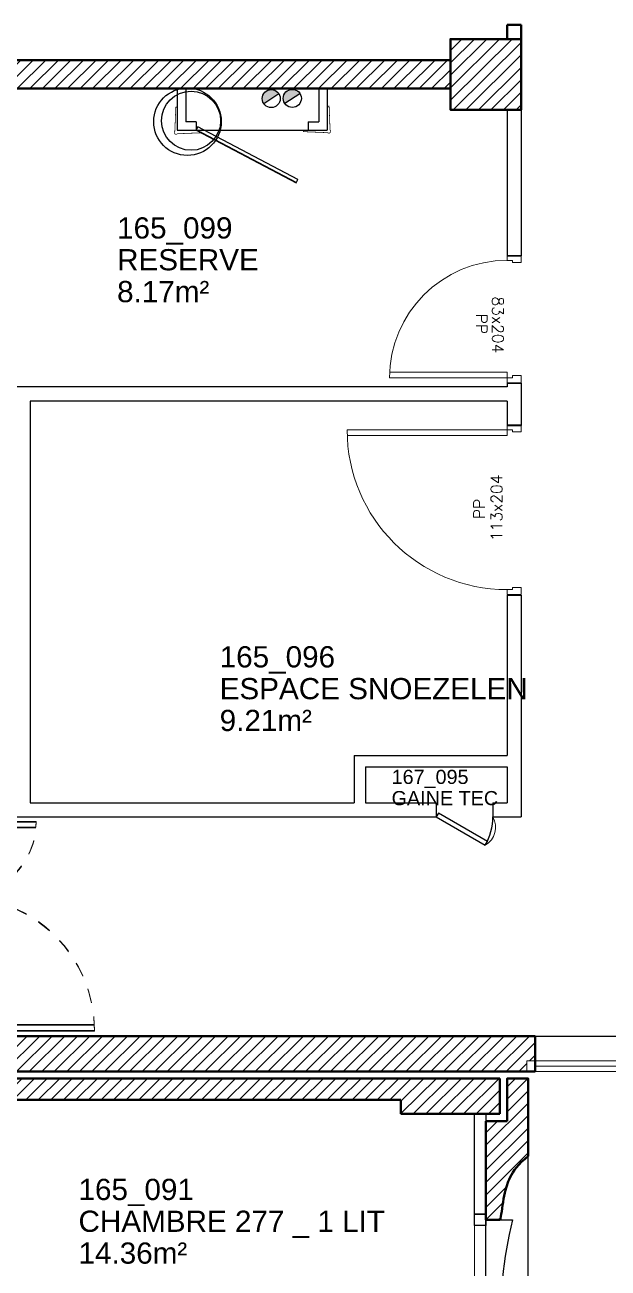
# Model space of a CAD drawing. Header units: millimetres. Extents: x -11 to 211, y -5 to 120.
# Drawn here: x 163.74 to 167.86, y 91.31 to 100.1 of the extents above; entities that cross this region are included whole.
import ezdxf
from ezdxf.enums import TextEntityAlignment as Align

# ---------------------------------------------------------------- set-up
doc = ezdxf.new("R2010")
doc.units = ezdxf.units.MM
doc.header["$LTSCALE"] = 0.1
doc.header["$MEASUREMENT"] = 0
doc.linetypes.add('CACHÉ', pattern=[0.25, 0.125, -0.125])
doc.linetypes.add('CONTINU', pattern=[0])
doc.layers.get('0').update_dxf_attribs({"linetype": 'CONTINUOUS'})
for name, color, linetype in [('A_AGENC', 204, 'CONTINUOUS'), ('A_Etiqu_Gaine', 8, 'CONTINUOUS'), ('A_Etiqu_Gaine_ancien', 8, 'CONTINUOUS'), ('A_Etiqu_Gaine_code', 8, 'CONTINUOUS'), ('A_Etiqu_Local', 8, 'CONTINUOUS'), ('A_HACH_STRUC', 7, 'CONTINUOUS'), ('A_MUR_CLOIS', 7, 'CONTINU'), ('A_MURS_ALÈG', 7, 'CONTINU'), ('A_MURS_CLOI', 7, 'CONTINUOUS'), ('PLAN01', 7, 'CONTINUOUS'), ("Protection d'angle", 7, 'CONTINUOUS')]:
    doc.layers.add(name, color=color, linetype=linetype)
for name, color, linetype, lineweight in [('A_CHASS', 4, 'CONTINU', 0), ('A_MURS_STRU', 7, 'CONTINU', 40), ('A_PORT', 8, 'CONTINUOUS', 0), ('A_PORTE', 8, 'CONTINU', 0)]:
    doc.layers.add(name, color=color, linetype=linetype, lineweight=lineweight)
doc.styles.add('Attribut', font='arial.ttf')
doc.styles.add('ROMANS8', font='romans8', dxfattribs={"height": 10})

# ---------------------------------------------------------------- blocks, each defined once
blk = doc.blocks.new("Protection d'angle")
at = {"layer": "Protection d'angle", "color": 7}
blk.add_lwpolyline([(-0.007, 0.352, 0, 0, 0), (-0.007, 0.153, 0, 0, 0), (0, 0.153, 0, 0, 0), (0, 0.142, 0, 0, 0), (-0.007, 0.142, 0, 0, 0), (-0.007, 0.037, 0, 0, 0), (0.004, 0.007, 0, 0, -0.490349), (0.006, -0.006, 0, 0, -0.490349), (-0.007, -0.004, 0, 0, 0), (-0.037, 0.007, 0, 0, 0), (-0.142, 0.007, 0, 0, 0), (-0.142, 0, 0, 0, 0), (-0.153, 0, 0, 0, 0), (-0.153, 0.007, 0, 0, 0), (-0.352, 0.007, 0.01, 0.01, 0), (-0.358, 0.007, 0.01, 0.01, 1), (-0.358, -0.002, 0.01, 0.01, 0), (-0.019, -0.016, 0.01, 0.01, 0.413602), (0.016, -0.016, 0.01, 0.01, 0.414214), (0.016, 0.019, 0.01, 0.01, 0), (0.002, 0.358, 0.01, 0.01, 1), (-0.007, 0.358, 0.01, 0.01, 0), (-0.007, 0.352, 0, 0, 0)], format="xyseb", dxfattribs=at)
blk = doc.blocks.new('A_Etiqu_Local')
at = {"style": 'Attribut', "flags": 1}
for tag, p in [('CODE_HOPITAL', (-0.4463, 1.632)), ('CODE_SITE', (-0.4463, 1.407)), ('CODE_BATIMENT', (-0.4463, 1.182)), ('CODE_SECTEUR', (-0.4463, 0.957)), ('CODE_ETAGE', (-0.4463, 0.732)), ('NOM_NORMALISE', (-0.4463, -0.843)), ('SECTEUR_ACTIVITE', (-0.4463, -1.068)), ('SOUS_SECTEUR_ACTIVITE', (-0.4463, -1.293)), ('VOLUME', (-0.4463, -1.518)), ('SERVICE', (-0.4463, -1.743)), ('CODE_UG', (-0.4463, -1.968)), ('CODE_UA', (-0.4463, -2.193)), ('CODE_POLE', (-0.4463, -2.418)), ('OCCUPANT_EXTERNE', (-0.4463, -2.643)), ('DISPONIBILITE', (-0.4463, -2.868)), ('ACCES_HANDICAPES', (-0.4463, -3.093)), ('NATURE_SOL', (-0.4463, -3.318)), ('RISQUE_LABORATOIRE', (-0.4463, -3.543)), ('AMIANTE', (-0.4463, -3.768))]:
    blk.add_attdef(tag, p, '', height=0.15, dxfattribs=at)
at = {"layer": 'A_Etiqu_Local', "style": 'Attribut'}
for tag, p in [('CODE_PIECE', (-0.4463, 0.282)), ('NOM_USAGE', (-0.4463, 0.057)), ('SURFACE', (-0.4463, -0.168))]:
    blk.add_attdef(tag, p, '', height=0.15, dxfattribs=at)
blk = doc.blocks.new('A_Etiqu_Gaine')
at = {"style": 'Attribut', "flags": 1}
for tag, p in [('CODE_HOPITAL', (-0.4323, 0.8651)), ('CODE_SITE', (-0.4323, 0.7151)), ('CODE_BATIMENT', (-0.4323, 0.5651)), ('CODE_SECTEUR', (-0.4323, 0.4151)), ('CODE_ETAGE', (-0.4323, 0.2651)), ('NOM_NORMALISE', (-0.4323, -0.3349)), ('SECTEUR_ACTIVITE', (-0.4323, -0.4849)), ('SOUS_SECTEUR_ACTIVITE', (-0.4323, -0.6349)), ('SURFACE', (-0.4323, -0.7849)), ('CODE_UG', (-0.4323, -0.9349)), ('CODE_POLE', (-0.4323, -1.0849)), ('AMIANTE', (-0.4323, -1.2349))]:
    blk.add_attdef(tag, p, '', height=0.1, dxfattribs=at)
at = {"layer": 'A_Etiqu_Gaine', "style": 'Attribut'}
blk.add_attdef('NOM_USAGE', (-0.4323, -0.1849), '', height=0.1, dxfattribs=at)
at = {"layer": 'A_Etiqu_Gaine_ancien', "style": 'Attribut'}
blk.add_attdef('CODE_PIECE_ANCIEN', (-0.4323, 0.1151), '', height=0.1, dxfattribs=at)
at = {"layer": 'A_Etiqu_Gaine_code', "style": 'Attribut'}
blk.add_attdef('CODE_PIECE', (-0.4323, -0.0349), '', height=0.1, dxfattribs=at)
blk = doc.blocks.new('-P175bt10')
at = {"layer": 'A_PORT', "linetype": 'Continuous'}
for p, q in [((0.0408, 1.1675), (0.0408, 0.1)), ((0.0875, 1.1665), (0.0875, 0.1)), ((1.6625, 0.699), (1.6625, 0.1)), ((1.7092, 0.7008), (1.7092, 0.1)), ((0, 0.1), (0, 0)), ((0, 0.1), (0.0408, 0.1)), ((0.0408, 0.1), (0.0875, 0.1)), ((0.0408, 0.1), (0.0408, 0.0533)), ((0.0408, -0.9675), (0.0408, 0.1)), ((0.0875, -0.9665), (0.0875, 0.1)), ((1.6625, 0.1), (1.7092, 0.1)), ((1.6625, -0.499), (1.6625, 0.1)), ((1.7092, 0.1), (1.7092, 0.0533)), ((1.75, 0.1), (1.7092, 0.1)), ((1.7092, -0.5008), (1.7092, 0.1)), ((1.75, 0.1), (1.75, 0))]:
    blk.add_line(p, q, dxfattribs=at)
at = {"layer": 'A_PORT'}
for p, q in [((0, 0), (0.0875, 0)), ((1.75, 0), (1.6625, 0))]:
    blk.add_line(p, q, dxfattribs=at)
at = {"layer": 'A_PORT', "linetype": 'Continuous'}
for centre, radius, start, end in [((0.0408, 0.1), 1.0675, 0, 90), ((1.7092, 0.1), 0.6008, 90, 180)]:
    blk.add_arc(centre, radius, start, end, dxfattribs=at)
at = {"layer": 'A_PORT', "linetype": 'CACHÉ'}
for centre, radius, start, end in [((0.0408, 0.1), 1.0675, 270, 0), ((1.7092, 0.1), 0.6008, 180, 270)]:
    blk.add_arc(centre, radius, start, end, dxfattribs=at)
at = {"layer": 'A_PORT', "linetype": 'Continuous', "style": 'ROMANS8'}
for tag, p in [('PCF', (0.5371, 0.2448)), ('175X204', (0.5272, 0.1021))]:
    blk.add_attdef(tag, text='', height=0.0933, dxfattribs=at).set_placement(p, align=Align.CENTER)
blk = doc.blocks.new('P80bt10')
for p, q in [((0.035, 0.93), (0.035, 0.1)), ((0.075, 0.929), (0.075, 0.1)), ((0, 0.1), (0, 0)), ((0, 0.1), (0.035, 0.1)), ((0.035, 0.1), (0.075, 0.1)), ((0.035, 0.1), (0.035, 0.06)), ((0.865, 0.1), (0.865, 0.06)), ((0.9, 0.1), (0.865, 0.1)), ((0.9, 0.1), (0.9, 0)), ((0, 0), (0.05, 0)), ((0.035, 0.06), (0.05, 0.06)), ((0.05, 0.06), (0.05, 0)), ((0.865, 0.06), (0.85, 0.06)), ((0.85, 0.06), (0.85, 0)), ((0.9, 0), (0.85, 0))]:
    blk.add_line(p, q)
blk.add_arc((0.035, 0.1), 0.83, 0, 90)
at = {"style": 'ROMANS8'}
for tag, p in [('DEF', (0.4163, 0.239)), ('DIM', (0.4087, 0.1245))]:
    blk.add_attdef(tag, text='', height=0.08, dxfattribs=at).set_placement(p, align=Align.CENTER)
blk = doc.blocks.new('BATI-10')
for p, q in [((0, 0.1), (0, 0)), ((0, 0.1), (0.035, 0.1)), ((0.035, 0.1), (0.035, 0.06)), ((0, 0), (0.05, 0)), ((0.035, 0.06), (0.05, 0.06)), ((0.05, 0.06), (0.05, 0))]:
    blk.add_line(p, q)
blk = doc.blocks.new('P110bt10')
for p, q in [((0.035, 1.23), (0.035, 0.1)), ((0.075, 1.2293), (0.075, 0.1)), ((0.035, 0.1), (0.075, 0.1))]:
    blk.add_line(p, q)
blk.add_arc((0.035, 0.1), 1.13, 0, 90)
blk.add_blockref('BATI-10', (0, 0))
at = {"xscale": -1}
blk.add_blockref('BATI-10', (1.2, 0), dxfattribs=at)
at = {"style": 'ROMANS8'}
for tag, p in [('DEF', (0.5949, 0.2559)), ('DIM', (0.5864, 0.1335))]:
    blk.add_attdef(tag, text='', height=0.08, dxfattribs=at).set_placement(p, align=Align.CENTER)

msp = doc.modelspace()

# ---------------------------------------------------------------- hatches: boundary and pattern name
at = {"layer": 'A_HACH_STRUC'}
h = msp.add_hatch(dxfattribs=at)
h.set_pattern_fill('ANSI31', color=8, scale=0.5, angle=359.76959, style=0)
h.paths.add_polyline_path([(160.0499, 113.8961), (159.5499, 113.8961), (159.5499, 114.3961), (160.0499, 114.3961)])
h.paths.add_polyline_path([(159.2999, 106.6962), (159.2999, 107.1962), (160.0499, 107.1962), (160.0499, 106.6962)])
h.paths.add_polyline_path([(167.2499, 106.6962), (166.7499, 106.6962), (166.7499, 107.1962), (167.2499, 107.1962)])
h.paths.add_polyline_path([(152.8499, 77.8962), (152.3499, 77.8962), (152.3499, 78.3962), (152.8499, 78.3962)])
h.paths.add_polyline_path([(159.5499, 77.8962), (159.3999, 77.8962), (159.3999, 78.3962), (160.0499, 78.3962), (160.0499, 77.8962)], flags=16)
h.paths.add_polyline_path([(174.4499, 107.1962), (174.4499, 106.6962), (173.9499, 106.6962), (173.9499, 107.1962)])
h.paths.add_polyline_path([(174.4499, 99.9962), (173.9499, 99.9962), (173.9499, 99.4962), (174.4499, 99.4962)])
h.paths.add_polyline_path([(159.4501, 92.3962), (159.4501, 92.6462), (160.1999, 92.6462), (160.1999, 92.3962)], flags=17)
h.paths.add_polyline_path([(159.4501, 92.3962), (159.4501, 92.6462)], flags=16)
h.paths.add_polyline_path([(159.4501, 92.9462), (159.4501, 92.6962)], flags=16)
h.paths.add_polyline_path([(159.4501, 92.9462), (159.4501, 92.6962), (160.1999, 92.6962), (160.1999, 92.9462)], flags=17)
h.paths.add_polyline_path([(160.0499, 85.5962), (160.0499, 85.0962), (159.5499, 85.0962), (159.5499, 85.5962)], flags=17)
h.paths.add_polyline_path([(152.8499, 85.5962), (152.8499, 85.0962), (152.3499, 85.0962), (152.3499, 85.5962)])
h.paths.add_polyline_path([(145.9999, 85.5962), (145.9999, 85.0962), (145.4999, 85.0962), (145.4999, 85.5962)])
h.paths.add_polyline_path([(145.9999, 78.3962), (145.9999, 77.8962), (145.4999, 77.8962), (145.4999, 78.3962)])
edge = h.paths.add_edge_path()
edge.add_line((166.3748, 85.3966), (166.3748, 85.2962))
edge.add_line((166.3748, 78.1965), (166.3748, 78.0962))
edge.add_line((167.0998, 85.2217), (167.0998, 85.4714))
edge.add_line((166.8749, 85.0963), (166.8749, 85.2217))
edge.add_line((167.0998, 85.2217), (166.8749, 85.2217))
edge.add_line((167.0998, 85.4714), (166.8749, 85.4714))
edge.add_line((166.8749, 85.5962), (166.8749, 85.4714))
edge.add_line((166.8749, 85.0962), (166.3748, 85.0962))
edge.add_line((166.3748, 85.0962), (166.3748, 85.2962))
edge.add_line((166.3748, 85.3966), (166.3748, 85.5962))
edge.add_line((166.3748, 85.5962), (166.8749, 85.5962))
edge.add_line((152.3749, 99.6216), (152.3749, 99.8713))
edge.add_line((152.3749, 99.6216), (152.5999, 99.6216))
edge.add_line((152.3749, 99.8713), (152.5999, 99.8713))
edge.add_line((152.5999, 99.9962), (152.5999, 99.8713))
edge.add_line((153.0999, 99.7965), (153.0999, 99.9962))
edge.add_line((153.0999, 99.9962), (152.5999, 99.9962))
edge.add_line((152.5999, 99.4962), (152.5999, 99.6216))
edge.add_line((152.5999, 99.4962), (153.0999, 99.4962))
edge.add_line((153.0999, 99.4962), (153.0999, 99.7965))
edge.add_line((167.0998, 78.0217), (167.0998, 78.2714))
edge.add_line((166.8749, 77.8962), (166.8749, 78.0217))
edge.add_line((167.0998, 78.0217), (166.8749, 78.0217))
edge.add_line((167.0998, 78.2714), (166.8749, 78.2714))
edge.add_line((166.8749, 78.3962), (166.8749, 78.2714))
edge.add_line((166.8749, 77.8962), (166.3748, 77.8962))
edge.add_line((166.3748, 77.8962), (166.3748, 78.0962))
edge.add_line((166.3748, 78.1965), (166.3748, 78.3962))
edge.add_line((166.3748, 78.3962), (166.8749, 78.3962))
h = msp.add_hatch(dxfattribs=at)
h.set_pattern_fill('ANSI31', color=8, scale=0.5, angle=359.76959, style=0)
h.paths.add_polyline_path([(167.2499, 99.4962), (166.7499, 99.4962), (166.7499, 99.9962), (167.2499, 99.9962)])
h = msp.add_hatch(dxfattribs=at)
h.set_pattern_fill('ANSI31', color=8, scale=0.5, angle=359.76959, style=0)
h.set_pattern_definition([(44.7696, (160.049866, 99.6462), (-0.0440161, 0.04437154), [])])
h.paths.add_polyline_path([(166.7499, 99.8462), (160.0499, 99.8462), (160.0499, 99.6462), (166.7499, 99.6462)])
h = msp.add_hatch(dxfattribs=at)
h.set_pattern_fill('ANSI31', color=8, scale=0.5, angle=359.76959, style=0)
h.set_pattern_definition([(44.7696, (162.049855, 92.396184), (-0.0440161, 0.04437154), [])])
h.paths.add_polyline_path([(167.3501, 92.8962), (167.3501, 92.9462), (162.0499, 92.9462), (162.0499, 92.6962), (167.2901, 92.6962), (167.2901, 92.7712), (167.3501, 92.7712)])
h.paths.add_polyline_path([(167.1002, 92.5962), (167.1002, 92.6462), (162.0499, 92.6462), (162.0499, 92.4962), (162.1299, 92.4962), (166.4005, 92.4962), (166.4005, 92.3962), (167.1002, 92.3962)])
h = msp.add_hatch(dxfattribs=at)
h.set_pattern_fill('ANSI31', color=8, scale=0.5, angle=359.76959, style=0)
h.set_pattern_definition([(44.7696, (166.99984, 91.6466), (-0.044016, 0.0443715), [])])
h.paths.add_polyline_path([(167.2999, 92.6462), (167.1499, 92.6462), (167.1499, 92.3461), (166.9998, 92.3461), (166.9998, 91.6466), (167.1027, 91.6466), (167.1045, 91.6565), (167.1068, 91.6704), (167.1093, 91.6873), (167.1122, 91.7067), (167.1153, 91.728), (167.1187, 91.7503), (167.1222, 91.7732), (167.126, 91.7958), (167.13, 91.8176), (167.1341, 91.8379), (167.1362, 91.8473), (167.1384, 91.8562), (167.1406, 91.8646), (167.1428, 91.8728), (167.1452, 91.8807), (167.1477, 91.8883), (167.1503, 91.8959), (167.153, 91.9033), (167.1558, 91.9107), (167.1589, 91.9183), (167.1654, 91.9336), (167.173, 91.9496), (167.1817, 91.966), (167.1919, 91.983), (167.2039, 92.0006), (167.218, 92.0186), (167.2343, 92.0373), (167.2532, 92.0565), (167.275, 92.0763), (167.2999, 92.0966)])
at = {"layer": 'A_MUR_CLOIS'}
for points in [[(165.5372, 99.6098, 0.746825), (165.4197, 99.575, 0.144935), (165.43, 99.5402)], [(165.6859, 99.6112, 0.746825), (165.5684, 99.5764, 0.144935), (165.5787, 99.5416)]]:
    msp.add_hatch(color=8, dxfattribs=at).paths.add_polyline_path(points)

# ---------------------------------------------------------------- linework, layer by layer
at = {"layer": 'A_AGENC', "color": 8, "linetype": 'Continuous'}
for p, q in [((166.6647, 94.5221), (166.6497, 94.4962)), ((166.6497, 94.4962), (166.9961, 94.2962)), ((167.0111, 94.3221), (166.6647, 94.5221)), ((166.9961, 94.2962), (167.0111, 94.3221))]:
    msp.add_line(p, q, dxfattribs=at)
msp.add_lwpolyline([(164.9538, 99.3523), (165.6591, 98.9795), (165.6708, 99.0018), (164.9655, 99.3746)], close=True, dxfattribs=at)
msp.add_arc((166.6497, 94.4962), 0.4, 329.99999, 0, dxfattribs=at)
at = {"layer": 'A_CHASS', "color": 8, "linetype": 'Continuous'}
for p, q in [((167.3501, 92.7337), (169.1301, 92.7337)), ((166.9198, 90.7866), (166.9198, 91.6066)), ((166.9998, 91.6066), (166.9998, 90.7866))]:
    msp.add_line(p, q, dxfattribs=at)
for points in [[(169.1901, 92.6962), (167.2901, 92.6962), (167.2901, 92.7712), (169.1901, 92.7712)], [(167.3501, 92.7712), (167.3501, 92.6962)]]:
    msp.add_lwpolyline(points, dxfattribs=at)
at = {"layer": 'A_MUR_CLOIS', "color": 8}
for p, q in [((164.8187, 99.6462), (164.8187, 99.3526)), ((164.8787, 99.6462), (164.8787, 99.4107)), ((165.43, 99.5402), (165.5372, 99.6098)), ((165.5787, 99.5416), (165.6859, 99.6112)), ((164.8187, 99.3526), (165.8787, 99.3507)), ((164.9538, 99.4107), (164.8787, 99.4107)), ((164.9538, 99.4107), (164.9538, 99.3524)), ((165.7442, 99.4107), (165.8187, 99.4107)), ((165.7442, 99.4107), (165.7442, 99.3507)), ((165.7442, 99.3507), (165.8787, 99.3507)), ((166.0703, 94.93), (167.1499, 94.93))]:
    msp.add_line(p, q, dxfattribs=at)
at = {"layer": 'A_MUR_CLOIS', "color": 8, "linetype": 'Continuous'}
for p, q in [((165.8187, 99.6462), (165.8187, 99.4107)), ((165.8787, 99.6462), (165.8787, 99.3507)), ((167.1499, 99.4962), (167.1499, 98.4621)), ((167.2499, 99.4962), (167.2499, 98.4621)), ((167.1499, 98.4621), (167.2499, 98.4621)), ((167.1499, 97.5361), (163.2499, 97.5361)), ((167.1499, 97.5621), (167.2499, 97.5621)), ((167.1499, 97.5621), (167.1499, 97.5361)), ((167.2499, 97.5621), (167.2499, 97.2642)), ((163.7799, 97.4362), (163.7799, 94.5962)), ((167.1499, 97.4361), (163.7799, 97.4361)), ((167.1499, 97.4361), (167.1499, 97.2642)), ((167.1499, 97.2642), (167.2499, 97.2642)), ((167.1499, 96.0642), (167.2499, 96.0642)), ((167.1499, 96.0642), (167.1499, 94.93)), ((167.2499, 96.0642), (167.2499, 94.4962)), ((166.0703, 94.93), (166.0703, 94.5962)), ((166.1503, 94.85), (167.1499, 94.85)), ((166.1503, 94.85), (166.1503, 94.5962)), ((167.1499, 94.85), (167.1499, 94.5962)), ((163.7799, 94.5962), (166.0703, 94.5962)), ((166.1503, 94.5962), (166.6497, 94.5962)), ((166.6497, 94.5962), (166.6497, 94.4962)), ((167.0497, 94.5962), (167.0497, 94.4962)), ((167.0497, 94.5962), (167.1499, 94.5962)), ((159.2999, 94.4962), (166.6497, 94.4962)), ((167.0497, 94.4962), (167.2499, 94.4962))]:
    msp.add_line(p, q, dxfattribs=at)
at = {"layer": 'A_MUR_CLOIS', "color": 8}
msp.add_lwpolyline([(166.9998, 91.6866), (166.9198, 91.6866), (166.9198, 92.3962), (166.9998, 92.3962)], close=True, dxfattribs=at)
at = {"layer": 'A_MUR_CLOIS', "color": 8, "linetype": 'Continuous'}
msp.add_lwpolyline([(166.9998, 91.6066), (166.9198, 91.6066), (166.9198, 91.6866), (166.9998, 91.6866)], close=True, dxfattribs=at)
at = {"layer": 'A_MUR_CLOIS', "color": 8}
for centre in [(165.4836, 99.575), (165.6323, 99.5764)]:
    msp.add_circle(centre, 0.0639, dxfattribs=at)
at = {"layer": 'A_MURS_ALÈG', "color": 8, "ltscale": 200}
for p, q in [((167.3501, 92.9462), (169.1301, 92.9462)), ((167.2999, 89.3966), (167.2999, 92.0966))]:
    msp.add_line(p, q, dxfattribs=at)
for points in [[(167.1898, 89.8466), (166.9998, 89.8466), (166.9998, 91.6466), (167.1898, 91.6466)], [(167.1898, 91.6466), (167.1774, 91.5954), (167.166, 91.5444), (167.1557, 91.4933), (167.1463, 91.4419), (167.1378, 91.3901), (167.1302, 91.3375), (167.1233, 91.284), (167.1171, 91.2294), (167.1115, 91.1735), (167.1064, 91.116)]]:
    msp.add_lwpolyline(points, dxfattribs=at)
at = {"layer": 'A_MURS_CLOI', "color": 8}
msp.add_circle((164.9171, 99.4182), 0.2087, dxfattribs=at)
at = {"layer": 'A_MURS_STRU', "color": 8, "linetype": 'Continuous'}
for p, q in [((167.1499, 100.0962), (167.2499, 100.0962)), ((167.1499, 99.9961), (167.1499, 100.0962)), ((167.2499, 99.9961), (167.2499, 100.0962)), ((167.3501, 92.9462), (167.3501, 92.6962)), ((167.1002, 92.6462), (167.1002, 92.3962)), ((166.4005, 92.4962), (166.4005, 92.3962)), ((167.1499, 92.3461), (166.9998, 92.3461)), ((166.9998, 91.6466), (166.9998, 92.3461)), ((167.0998, 91.6466), (166.9998, 91.6466))]:
    msp.add_line(p, q, dxfattribs=at)
at = {"layer": 'A_MURS_STRU', "color": 8}
msp.add_line((166.9998, 92.3461), (166.9998, 91.6466), dxfattribs=at)
at = {"layer": 'A_MURS_STRU', "color": 8, "linetype": 'Continuous'}
msp.add_lwpolyline([(167.2499, 99.4962), (166.7499, 99.4962), (166.7499, 99.9962), (167.2499, 99.9962)], close=True, dxfattribs=at)
for points in [[(166.7499, 99.6462), (160.0499, 99.6462), (160.0499, 99.8462), (166.7499, 99.8462), (166.7499, 99.6462)], [(167.3501, 92.6962), (162.0499, 92.6962), (162.0499, 92.9462), (167.3501, 92.9462)], [(166.4005, 92.4962), (162.0499, 92.4962), (162.0499, 92.6462), (167.1002, 92.6462)], [(167.1499, 92.3461), (167.1499, 92.6462), (167.2999, 92.6462), (167.2999, 92.0966)], [(167.1002, 92.3962), (166.4005, 92.3962)], [(167.2999, 92.0966), (167.275, 92.0763), (167.2532, 92.0565), (167.2343, 92.0373), (167.218, 92.0186), (167.2039, 92.0006), (167.1919, 91.983), (167.1817, 91.966), (167.173, 91.9496), (167.1654, 91.9336), (167.1589, 91.9183), (167.1589, 91.9183), (167.1558, 91.9107), (167.153, 91.9033), (167.1503, 91.8959), (167.1477, 91.8883), (167.1452, 91.8807), (167.1428, 91.8728), (167.1406, 91.8646), (167.1384, 91.8562), (167.1362, 91.8473), (167.1341, 91.8379), (167.1341, 91.8379), (167.13, 91.8176), (167.126, 91.7958), (167.1222, 91.7732), (167.1187, 91.7503), (167.1153, 91.728), (167.1122, 91.7067), (167.1093, 91.6873), (167.1068, 91.6704), (167.1045, 91.6565), (167.1027, 91.6465)]]:
    msp.add_lwpolyline(points, dxfattribs=at)
at = {"layer": 'A_PORTE', "color": 8, "linetype": 'Continuous'}
for p, q in [((166.6647, 94.5221), (166.6497, 94.4962)), ((166.6497, 94.4962), (166.9961, 94.2962)), ((167.0111, 94.3221), (166.6647, 94.5221)), ((166.9961, 94.2962), (167.0111, 94.3221))]:
    msp.add_line(p, q, dxfattribs=at)
at = {"layer": 'A_PORTE', "color": 8}
msp.add_lwpolyline([(164.9538, 99.3564), (165.6591, 98.9835), (165.6708, 99.0058), (164.9655, 99.3787)], close=True, dxfattribs=at)
at = {"layer": 'A_PORTE', "color": 8, "linetype": 'Continuous'}
msp.add_arc((166.9226, 94.423), 0.1466, 300.08828, 29.91171, dxfattribs=at)
at = {"layer": 'PLAN01', "color": 8}
msp.add_circle((164.8912, 99.4114), 0.2387, dxfattribs=at)

# ---------------------------------------------------------------- block references
at = {"layer": 'A_Etiqu_Gaine', "color": 8}
msp.add_blockref('A_Etiqu_Gaine', (166.7665, 94.764), dxfattribs=at).add_auto_attribs({'CODE_PIECE': '167_095', 'NOM_USAGE': 'GAINE TEC'})
at = {"layer": 'A_Etiqu_Local', "color": 8}
ref = msp.add_blockref('A_Etiqu_Local', (164.8402, 98.3036), dxfattribs=at)
ref.add_attrib('CODE_PIECE', '165_099', (164.3938, 98.5855), dxfattribs={"height": 0.15, "style": 'Attribut'})
ref.add_attrib('NOM_USAGE', 'RESERVE', (164.3938, 98.3605), dxfattribs={"height": 0.15, "style": 'Attribut'})
ref.add_attrib('SURFACE', '8.17m²', (164.3938, 98.1355), dxfattribs={"height": 0.15, "style": 'Attribut'})
ref = msp.add_blockref('A_Etiqu_Local', (165.5654, 95.2712), dxfattribs=at)
ref.add_attrib('CODE_PIECE', '165_096', (165.119, 95.5532), dxfattribs={"height": 0.15, "style": 'Attribut'})
ref.add_attrib('NOM_USAGE', 'ESPACE SNOEZELEN', (165.119, 95.3282), dxfattribs={"height": 0.15, "style": 'Attribut'})
ref.add_attrib('SURFACE', '9.21m²', (165.119, 95.1032), dxfattribs={"height": 0.15, "style": 'Attribut'})
ref = msp.add_blockref('A_Etiqu_Local', (164.5674, 91.5054), dxfattribs=at)
ref.add_attrib('CODE_PIECE', '165_091', (164.1211, 91.7874), dxfattribs={"height": 0.15, "style": 'Attribut'})
ref.add_attrib('NOM_USAGE', 'CHAMBRE 277 _ 1 LIT', (164.1211, 91.5624), dxfattribs={"height": 0.15, "style": 'Attribut'})
ref.add_attrib('SURFACE', '14.36m²', (164.1211, 91.3374), dxfattribs={"height": 0.15, "style": 'Attribut'})
at = {"layer": 'A_MURS_CLOI', "color": 8, "lineweight": 35, "xscale": -0.5, "yscale": 0.5, "zscale": 0.5}
msp.add_blockref("Protection d'angle", (164.8099, 99.3342), dxfattribs=at)
at = {"layer": 'A_MURS_CLOI', "color": 8, "lineweight": 35, "xscale": -0.5, "yscale": 0.5, "zscale": 0.5, "rotation": 90}
msp.add_blockref("Protection d'angle", (165.8915, 99.342), dxfattribs=at)
at = {"layer": 'A_MURS_CLOI', "color": 8, "xscale": 0.8857142857145697, "yscale": 0.8857142857145697, "zscale": 0.8857142857145697, "rotation": 90}
msp.add_blockref('-P175bt10', (163.3784, 92.9461), dxfattribs=at).add_auto_attribs({'175X204': 'PCF', 'PCF': 'PP'})
at = {"layer": 'A_PORTE', "color": 8}
ref = msp.add_blockref('P80bt10', (167.2499, 97.5661), dxfattribs=dict(at, rotation=90.00000000000001))
ref.add_attrib('DEF', 'PP', dxfattribs={"layer": '0', "height": 0.08, "rotation": 270, "style": 'ROMANS8'}).set_placement((166.9308, 97.9825), align=Align.CENTER)
ref.add_attrib('DIM', '83x204', dxfattribs={"layer": '0', "height": 0.08, "rotation": 270, "style": 'ROMANS8'}).set_placement((167.0454, 97.9748), align=Align.CENTER)
ref = msp.add_blockref('P110bt10', (167.2499, 97.2682), dxfattribs=dict(at, xscale=-1, rotation=90))
ref.add_attrib('DEF', 'PP', dxfattribs={"layer": '0', "height": 0.08, "rotation": 90, "style": 'ROMANS8'}).set_placement((166.994, 96.6734), align=Align.CENTER)
ref.add_attrib('DIM', '113x204', dxfattribs={"layer": '0', "height": 0.08, "rotation": 90, "style": 'ROMANS8'}).set_placement((167.1163, 96.6819), align=Align.CENTER)
at = {"layer": 'A_PORTE', "color": 8, "xscale": 0.8857142857145697, "yscale": 0.8857142857145697, "zscale": 0.8857142857145697, "rotation": 90}
msp.add_blockref('-P175bt10', (163.3784, 92.9502), dxfattribs=at).add_auto_attribs({'175X204': 'PCF', 'PCF': 'PP'})

doc.saveas('drawing.dxf')
